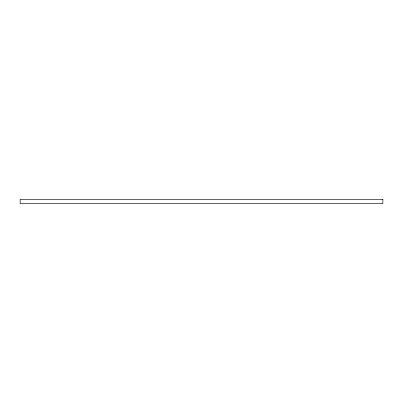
<?xml version="1.0" encoding="UTF-8"?>
<svg xmlns="http://www.w3.org/2000/svg" width="403" height="403" viewBox="0 0 403 403"><rect width="100%" height="100%" fill="white"/><g stroke="black" fill="none" stroke-linecap="round" stroke-linejoin="round"><path stroke-width="0.6" d="M382.85 199.314L20.15 199.314L20.15 203.686L382.85 203.686L382.85 199.314"/></g></svg>
